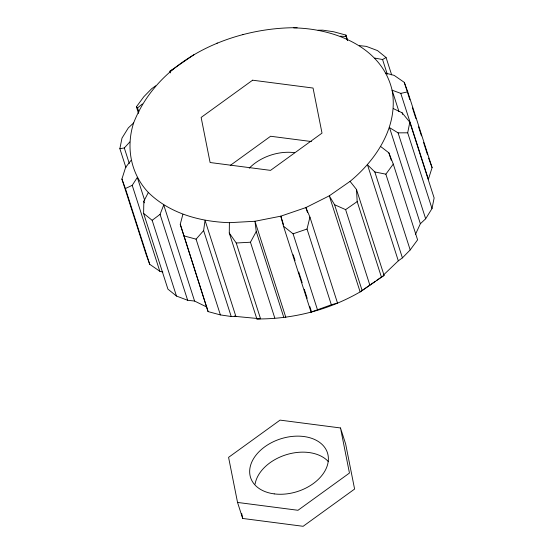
<?xml version="1.0" encoding="UTF-8"?>
<svg xmlns="http://www.w3.org/2000/svg" width="554" height="554" viewBox="0 0 554 554"><rect width="100%" height="100%" fill="white"/><g stroke="black" fill="none" stroke-linecap="round" stroke-linejoin="round"><path stroke-width="0.83" d="M293.758 27.887C334.152 28.559 381.872 46.744 392.094 90.191C398.624 125.987 376.63 159.483 350.073 181.359L356.499 189.475L384.081 275.4L360.135 291.916C328.861 310.018 292.969 319.18 256.869 318.959L229.28 233.04L229.391 222.68C200.084 221.69 169.753 213.532 148.347 192.487C130.647 173.721 125.779 147.239 133.632 122.926C158.652 58.925 231.981 27.361 297.131 27.7M206.836 307.068L194.586 301.051L187.654 300.275L176.477 296.058L167.924 289.126L143.604 213.373L143.853 201.206L148.347 192.487M234.259 315.995L235.9 316.438L231.205 316.5L203.623 230.582L205.049 220.347L235.9 316.438L257.721 318.529M125.945 167.627L119.865 148.687L121.991 138.098L128.341 127.884L133.632 122.926M415.472 234.349L420.368 223.733L425.659 218.782L432.009 208.56L407.689 132.808L409.815 122.219L402.1 112.781L393.34 108.598M432.009 208.56L434.135 197.972L409.815 122.219M309.928 217.12L337.511 303.038L331.347 304.783L307.027 229.031L309.928 217.12L305.898 207.577L280.802 216.171L254.972 221.268L229.391 222.68M231.205 316.5L220.395 314.914L208.069 311.583L180.251 224.273L182.875 214.363M162.848 272.083L159.808 271.259L149.719 264.293L146.235 254.805L121.915 179.053L125.62 167.363L131.056 160.376M385.833 73.135L394.192 75.399L404.281 82.373L407.765 91.853L432.085 167.606L428.381 179.302L400.791 93.377L392.094 90.191L398.949 111.548M176.477 296.058L152.156 220.305L160.071 214.356L163.735 204.959L194.586 301.051M274.777 317.975L250.456 242.223L256.246 231.551L254.972 221.268L285.822 317.359M149.719 264.293L125.398 188.54L132.219 185.341L137.316 177.432L144.698 200.43M138.521 113.411L136.409 106.825L143.811 96.735L151.588 88.778L155.688 85.828M383.41 275.075L398.312 260.83L402.412 257.88L410.189 249.923L385.868 174.171L393.271 164.088L388.866 152.842L380.778 146.602M410.189 249.923L417.591 239.84L393.271 164.088M220.395 314.914L196.074 239.162L203.623 230.582M119.865 148.687L124.311 147.96L129.809 141.969M216.489 43.621L217.251 42.99M336.749 303.668L337.511 303.038M138.86 111.991L137.551 107.898L142.371 103.972M170.445 72.899L169.919 71.258L193.865 54.749M230.263 165.438L270.608 136.256L311.473 141.554M350.073 181.359L329.284 195.825L305.898 207.577L307.477 212.507M369.837 285.165L360.135 291.916L329.284 195.825L334.581 204.724L345.62 209.634L357.178 201.594L356.499 189.475M371.222 284.202L375.383 281.307M376.768 280.345L380.923 277.45M169.919 71.258L173.077 69.208M381.554 277.042L384.081 275.4M374.802 58.087L382.565 59.527L386.076 57.533L391.63 74.825M283.44 224.384L280.802 216.171L283.475 226.177L311.064 312.096L331.347 304.783M283.475 226.177L293.08 233.809L307.027 229.031M400.791 93.377L407.765 91.853M229.28 233.04L236.233 243.005L250.456 242.223M256.869 318.959L260.242 318.772M318.1 30.221L322.795 30.158L333.605 31.751L345.931 35.075L347.517 40.02M420.368 223.733L389.517 127.642L398.077 132.856L407.689 132.808M340.267 36.204L346.16 36.467L347.476 40.56M359.414 45.615L366.346 46.384L377.523 50.601L386.076 57.533M340.495 427.958L280.061 420.119L228.58 457.355L237.541 502.436L242.687 518.454L303.121 526.3L354.602 489.057L345.641 443.976L340.495 427.958L349.456 473.047L297.983 510.282L237.541 502.436M398.312 260.83L367.461 164.739L374.823 171.955L385.868 174.171M183.748 235.831L196.074 239.162M242.347 34.396L242.936 34.563M311.064 312.096L311.653 312.262L309.804 306.514M143.604 213.373L152.156 220.305M136.409 106.825L137.551 107.898M428.602 158.125L432.085 167.606M121.915 179.053L125.398 188.54M404.281 82.373L409.835 99.665M412.474 107.898L415.916 118.598M418.554 126.831L421.462 135.889M423.581 142.475L427.543 154.829M402.1 112.781L402.626 114.415M382.565 59.527L387.294 74.257M398.077 132.856L425.659 218.782M388.866 152.842L391.228 160.203M374.823 171.955L402.412 257.88M357.178 201.594L381.498 277.346M345.62 209.634L369.94 285.386M334.581 204.724L362.171 290.649M293.08 233.809L317.4 309.561M293.198 254.771L295.04 260.519M298.731 272.021L302.159 282.692M304.271 289.264L307.172 298.301M256.246 231.551L283.828 317.47M236.233 243.005L260.553 318.758M180.251 224.273L208.069 311.583M160.071 214.356L187.654 300.275M143.853 201.206L144.379 202.847M124.311 147.96L129.304 163.506M132.219 185.341L159.808 271.259M241.689 513.447L242.687 518.454M345.931 35.075L346.16 36.467M255.096 484.064A40.38 27.645 -17.8 0 1 286.494 454.647A40.38 27.645 -17.8 0 1 328.404 461.655M249.238 168.208A40.38 27.645 -17.8 0 1 294.382 152.655M252.61 80.198L201.137 117.441L210.098 162.523L270.532 170.369L322.012 133.126L313.052 88.044L252.61 80.198M274.209 493.884A40.38 27.645 -17.8 0 0 328.01 454.959A40.38 27.645 -17.8 0 0 264.84 446.759A40.38 27.645 -17.8 0 0 274.209 493.884"/></g></svg>
